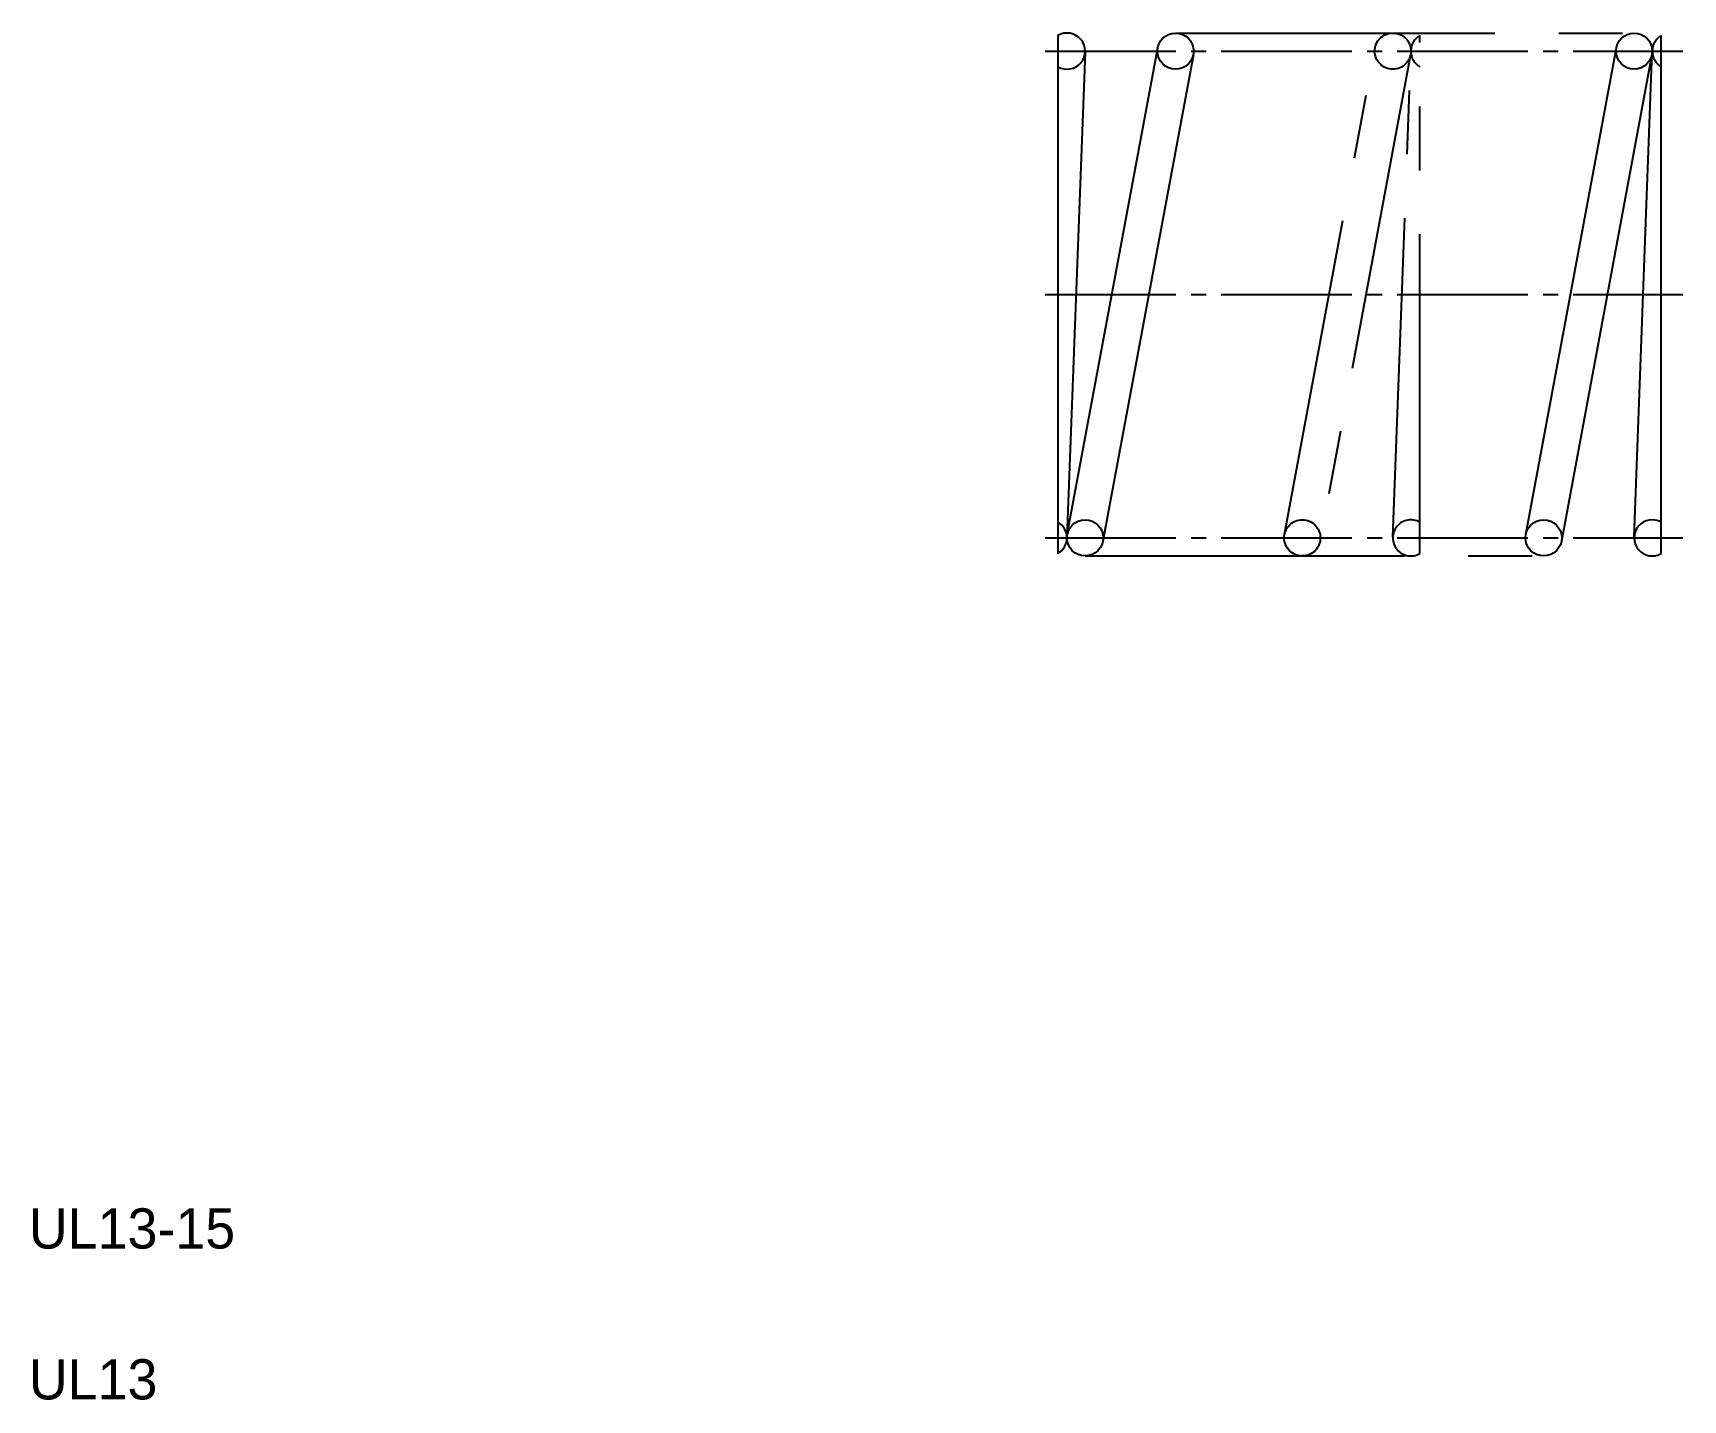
# Model space of a CAD drawing. Extents: x 2.6 to 43.6, y 2.5 to 36.5.
import ezdxf

# ---------------------------------------------------------------- set-up
doc = ezdxf.new("R2010")
doc.units = 0
doc.header["$LTSCALE"] = 0.25
doc.linetypes.add('CENTER', pattern=[17.5, 13, -1.5, 1.5, -1.5])
doc.linetypes.add('PHANTOM', pattern=[63.5, 31.75, -6.35, 6.35, -6.35, 6.35, -6.35])
doc.layers.get('0').update_dxf_attribs({"linetype": 'CONTINUOUS'})
doc.layers.add('CENTER', color=1, linetype='CENTER')

msp = doc.modelspace()

# ---------------------------------------------------------------- linework, layer by layer
for p, q in [((28.083, 36.407), (28.083, 23.528)), ((28.315, 24), (30.565, 36.1)), ((39.715, 24), (41.965, 36.1)), ((43.083, 23.528), (43.083, 36.407)), ((28.758, 36.001), (28.308, 23.934)), ((31.45, 35.935), (29.2, 23.835)), ((42.85, 35.935), (40.6, 23.835)), ((42.408, 23.934), (42.858, 36.001)), ((31.608, 23.467), (31.608, 23.468)), ((34.458, 23.467), (34.458, 23.467))]:
    msp.add_line(p, q)
at = {"color": 3, "linetype": 'PHANTOM'}
for p, q in [((31.008, 36.467), (42.408, 36.467)), ((33.715, 24), (35.965, 36.1)), ((37.083, 23.528), (37.083, 36.407)), ((36.85, 35.935), (34.6, 23.835)), ((36.408, 23.934), (36.858, 36.001)), ((28.758, 23.467), (40.158, 23.467))]:
    msp.add_line(p, q, dxfattribs=at)
for centre in [(31.008, 36.017), (42.408, 36.017), (28.758, 23.917), (40.158, 23.917)]:
    msp.add_circle(centre, 0.45)
for centre in [(36.408, 36.017), (34.158, 23.917)]:
    msp.add_circle(centre, 0.45, dxfattribs=at)
for centre, start, end in [((28.308, 36.017), 240, 120), ((43.308, 36.017), 120, 240), ((27.858, 23.917), 300, 60), ((42.858, 23.917), 60, 300)]:
    msp.add_arc(centre, 0.45, start, end)
for centre, start, end in [((37.308, 36.017), 120, 240), ((36.858, 23.917), 60, 300)]:
    msp.add_arc(centre, 0.45, start, end, dxfattribs=at)
at = {"layer": 'CENTER', "color": 1, "linetype": 'CENTER'}
for p, q in [((27.768, 36.017), (43.622, 36.017)), ((27.768, 29.967), (43.622, 29.967)), ((27.768, 23.917), (43.622, 23.917))]:
    msp.add_line(p, q, dxfattribs=at)

# ---------------------------------------------------------------- texts
for s, p in [('UL13-15', (2.5, 6.25)), ('UL13', (2.5, 2.5))]:
    msp.add_text(s, height=1).set_placement(p)

doc.saveas('drawing.dxf')
